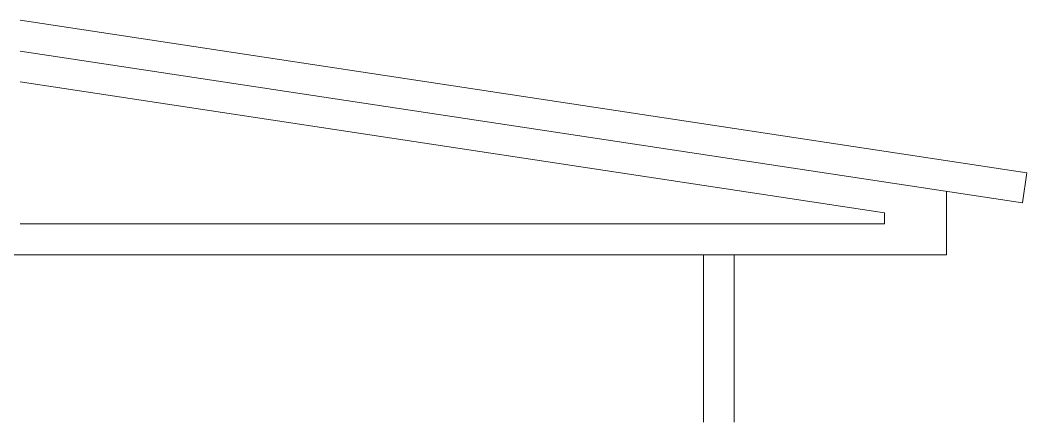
# Model space of a CAD drawing. Header units: feet. Extents: x -10410 to 374725, y -46422 to 88923.
# Drawn here: x 260920 to 262547, y 2494 to 3137 of the extents above; entities that cross this region are included whole.
import ezdxf

# ---------------------------------------------------------------- set-up
doc = ezdxf.new("R2010")
doc.units = ezdxf.units.FT
doc.header["$MEASUREMENT"] = 0
doc.layers.add('Конструктив - Стены Несущие_Ном._пера__120', color=7, linetype='Continuous', lineweight=5)

msp = doc.modelspace()

# ---------------------------------------------------------------- linework, layer by layer
at = {"layer": 'Конструктив - Стены Несущие_Ном._пера__120', "linetype": 'Continuous'}
for p, q in [((262546.8682, 2890.59394), (260919.96988, 3137.21988)), ((262539.81497, 2841.66315), (260919.96988, 3087.21988)), ((262316.77672, 2825.47413), (260919.96988, 3037.21988)), ((262539.81497, 2841.66315), (262546.8682, 2890.59394)), ((262416.77672, 2757.91986), (262416.77672, 2860.31486)), ((262316.77672, 2807.91986), (262316.77672, 2825.47413)), ((262316.77672, 2807.91986), (260919.96988, 2807.91986)), ((262416.77672, 2757.91986), (260884.96988, 2757.91986)), ((262024.00289, 2487.21988), (262024.00289, 2757.91986)), ((262074.00289, 2487.21988), (262074.00289, 2757.91986)), ((262074.00289, 2487.21988), (262074.00289, 2757.91986))]:
    msp.add_line(p, q, dxfattribs=at)

doc.saveas('drawing.dxf')
